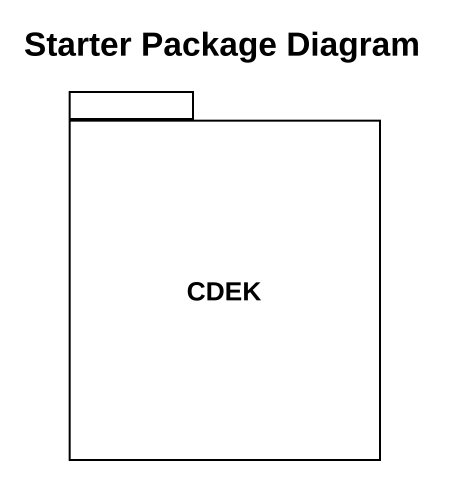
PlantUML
@startuml
title Starter Package Diagram
package CDEK {
}
@enduml
